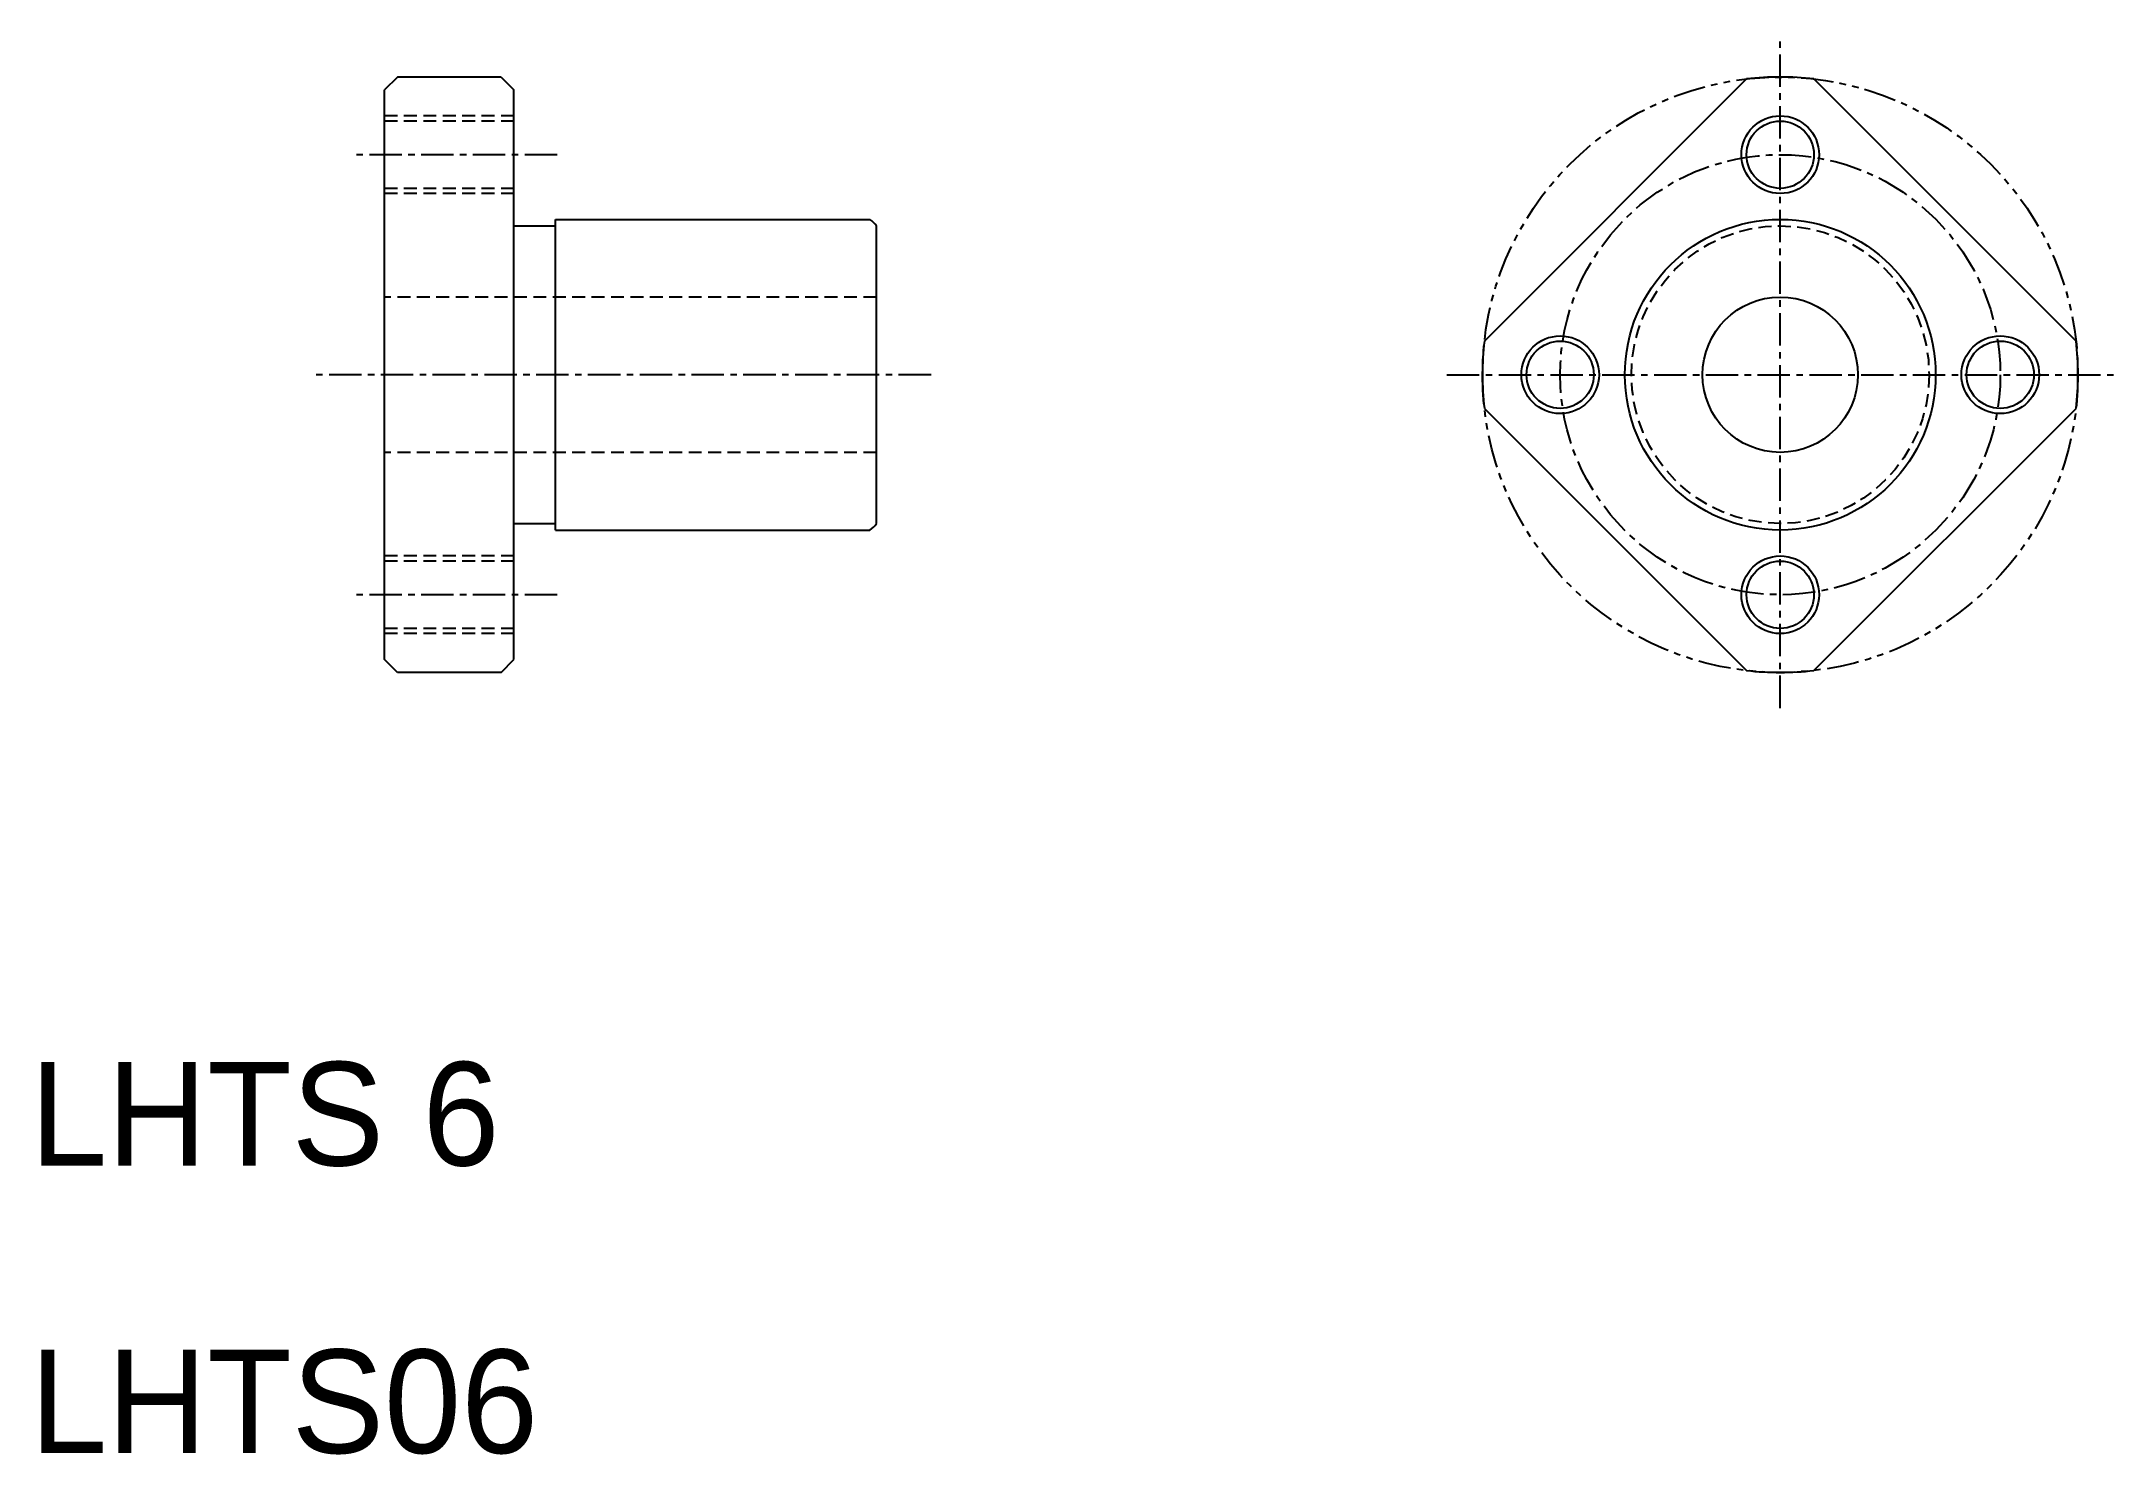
# Model space of a CAD drawing. Extents: x 41.8 to 121.8, y 81.8 to 136.4.
import ezdxf

# ---------------------------------------------------------------- set-up
doc = ezdxf.new("R2010")
doc.units = 0
for name, pattern in [('CENTER', [2, 1.25, -0.25, 0.25, -0.25]), ('DASHED', [0.75, 0.5, -0.25]), ('PHANTOM', [2.5, 1.25, -0.25, 0.25, -0.25, 0.25, -0.25])]:
    doc.linetypes.add(name, pattern=pattern)
doc.layers.get('0').update_dxf_attribs({"linetype": 'CONTINUOUS'})
doc.layers.add('CENTER', color=1, linetype='CENTER')

msp = doc.modelspace()

# ---------------------------------------------------------------- linework, layer by layer
at = {"color": 7, "linetype": 'CONTINUOUS'}
for p, q in [((55.505, 135.025), (55.005, 134.525)), ((55.005, 112.525), (55.005, 134.525)), ((59.505, 135.025), (55.505, 135.025)), ((59.505, 135.025), (60.005, 134.525)), ((60.005, 112.525), (60.005, 134.525)), ((97.49, 124.827), (107.614, 134.951)), ((110.218, 134.951), (120.342, 124.827)), ((60.005, 129.275), (61.605, 129.275)), ((61.605, 129.525), (73.753, 129.525)), ((61.605, 117.525), (61.605, 129.525)), ((74.005, 117.778), (74.005, 129.273)), ((97.49, 122.223), (107.614, 112.099)), ((110.218, 112.099), (120.342, 122.223)), ((60.005, 117.775), (61.605, 117.775)), ((61.605, 117.525), (73.753, 117.525)), ((63.13, 117.525), (63.13, 117.525)), ((66.255, 117.525), (66.255, 117.525)), ((55.505, 112.025), (55.005, 112.525)), ((59.505, 112.025), (60.005, 112.525)), ((59.505, 112.025), (55.505, 112.025))]:
    msp.add_line(p, q, dxfattribs=at)
at = {"color": 3, "linetype": 'DASHED'}
for p, q in [((60.005, 133.525), (55.005, 133.525)), ((60.005, 133.325), (55.005, 133.325)), ((60.005, 130.725), (55.005, 130.725)), ((60.005, 130.525), (55.005, 130.525)), ((74.005, 126.525), (55.005, 126.525)), ((74.005, 120.525), (55.005, 120.525)), ((60.005, 116.525), (55.005, 116.525)), ((60.005, 116.325), (55.005, 116.325)), ((60.005, 113.725), (55.005, 113.725)), ((60.005, 113.525), (55.005, 113.525))]:
    msp.add_line(p, q, dxfattribs=at)
at = {"color": 3, "linetype": 'PHANTOM'}
msp.add_circle((108.916, 123.525), 11.5, dxfattribs=at)
at = {"color": 3, "linetype": 'CONTINUOUS'}
for centre in [(108.916, 132.025), (100.416, 123.525), (117.416, 123.525), (108.916, 115.025)]:
    msp.add_circle(centre, 1.5, dxfattribs=at)
at = {"color": 7, "linetype": 'CONTINUOUS'}
for centre, radius in [((108.916, 132.025), 1.3), ((108.916, 123.525), 6), ((108.916, 123.525), 3), ((100.416, 123.525), 1.3), ((117.416, 123.525), 1.3), ((108.916, 115.025), 1.3)]:
    msp.add_circle(centre, radius, dxfattribs=at)
at = {"color": 3, "linetype": 'DASHED'}
msp.add_circle((108.916, 123.525), 5.75, dxfattribs=at)
at = {"color": 7, "linetype": 'CONTINUOUS'}
for start, end in [(83.49995, 96.50005), (173.49995, 186.50005), (353.49995, 6.50005), (263.49995, 276.50005)]:
    msp.add_arc((108.916, 123.525), 11.5, start, end, dxfattribs=at)
for centre, start, end in [((73.255, 128.775), 33.55731, 56.44269), ((73.255, 118.275), 303.55731, 326.44269)]:
    msp.add_arc(centre, 0.9, start, end)
at = {"layer": 'CENTER', "color": 1, "linetype": 'CENTER'}
for p, q in [((108.916, 110.65), (108.916, 136.4)), ((61.67, 132.025), (53.704, 132.025)), ((76.114, 123.525), (52.215, 123.525)), ((96.041, 123.525), (121.791, 123.525)), ((61.67, 115.025), (53.704, 115.025))]:
    msp.add_line(p, q, dxfattribs=at)
msp.add_circle((108.916, 123.525), 8.5, dxfattribs=at)

# ---------------------------------------------------------------- texts
at = {"color": 7, "linetype": 'CONTINUOUS'}
for s, p in [('LHTS 6', (41.315, 92.976)), ('LHTS06', (41.315, 81.867))]:
    msp.add_text(s, height=4, dxfattribs=at).set_placement(p)

doc.saveas('drawing.dxf')
